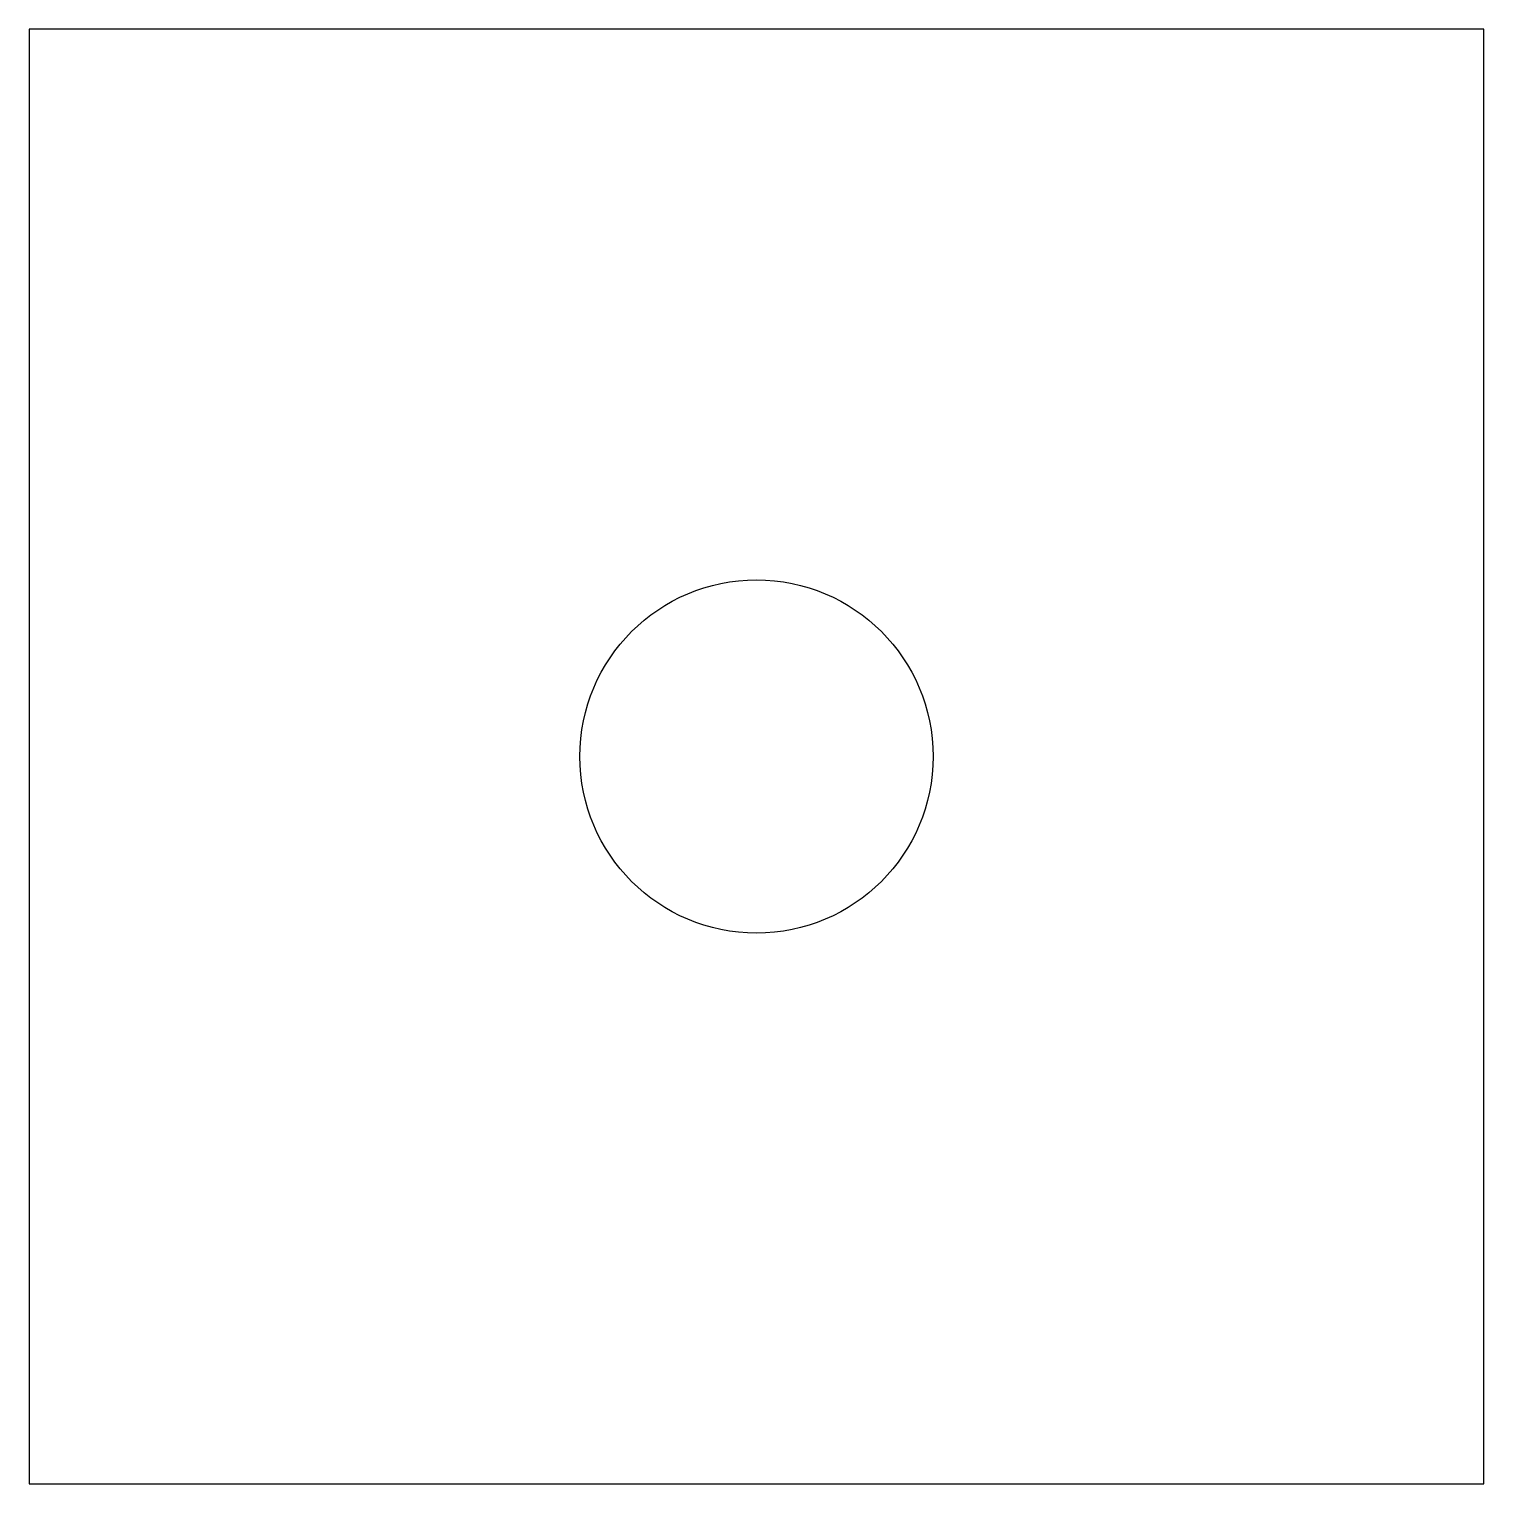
# Model space of a CAD drawing. Header units: millimetres. Extents: x -285.4 to -215.4, y -7.1 to 62.9.
import ezdxf

# ---------------------------------------------------------------- set-up
doc = ezdxf.new("R2010")
doc.units = ezdxf.units.MM

msp = doc.modelspace()

# ---------------------------------------------------------------- linework, layer by layer
at = {"color": 7, "linetype": 'Continuous', "lineweight": 25}
msp.add_circle((-250.404, 27.889), 8.5, dxfattribs=at)
at = {"layer": 'OuterContour'}
msp.add_lwpolyline([(-215.404, -7.111), (-215.404, 62.889), (-285.404, 62.889), (-285.404, -7.111)], close=True, dxfattribs=at)

doc.saveas('drawing.dxf')
